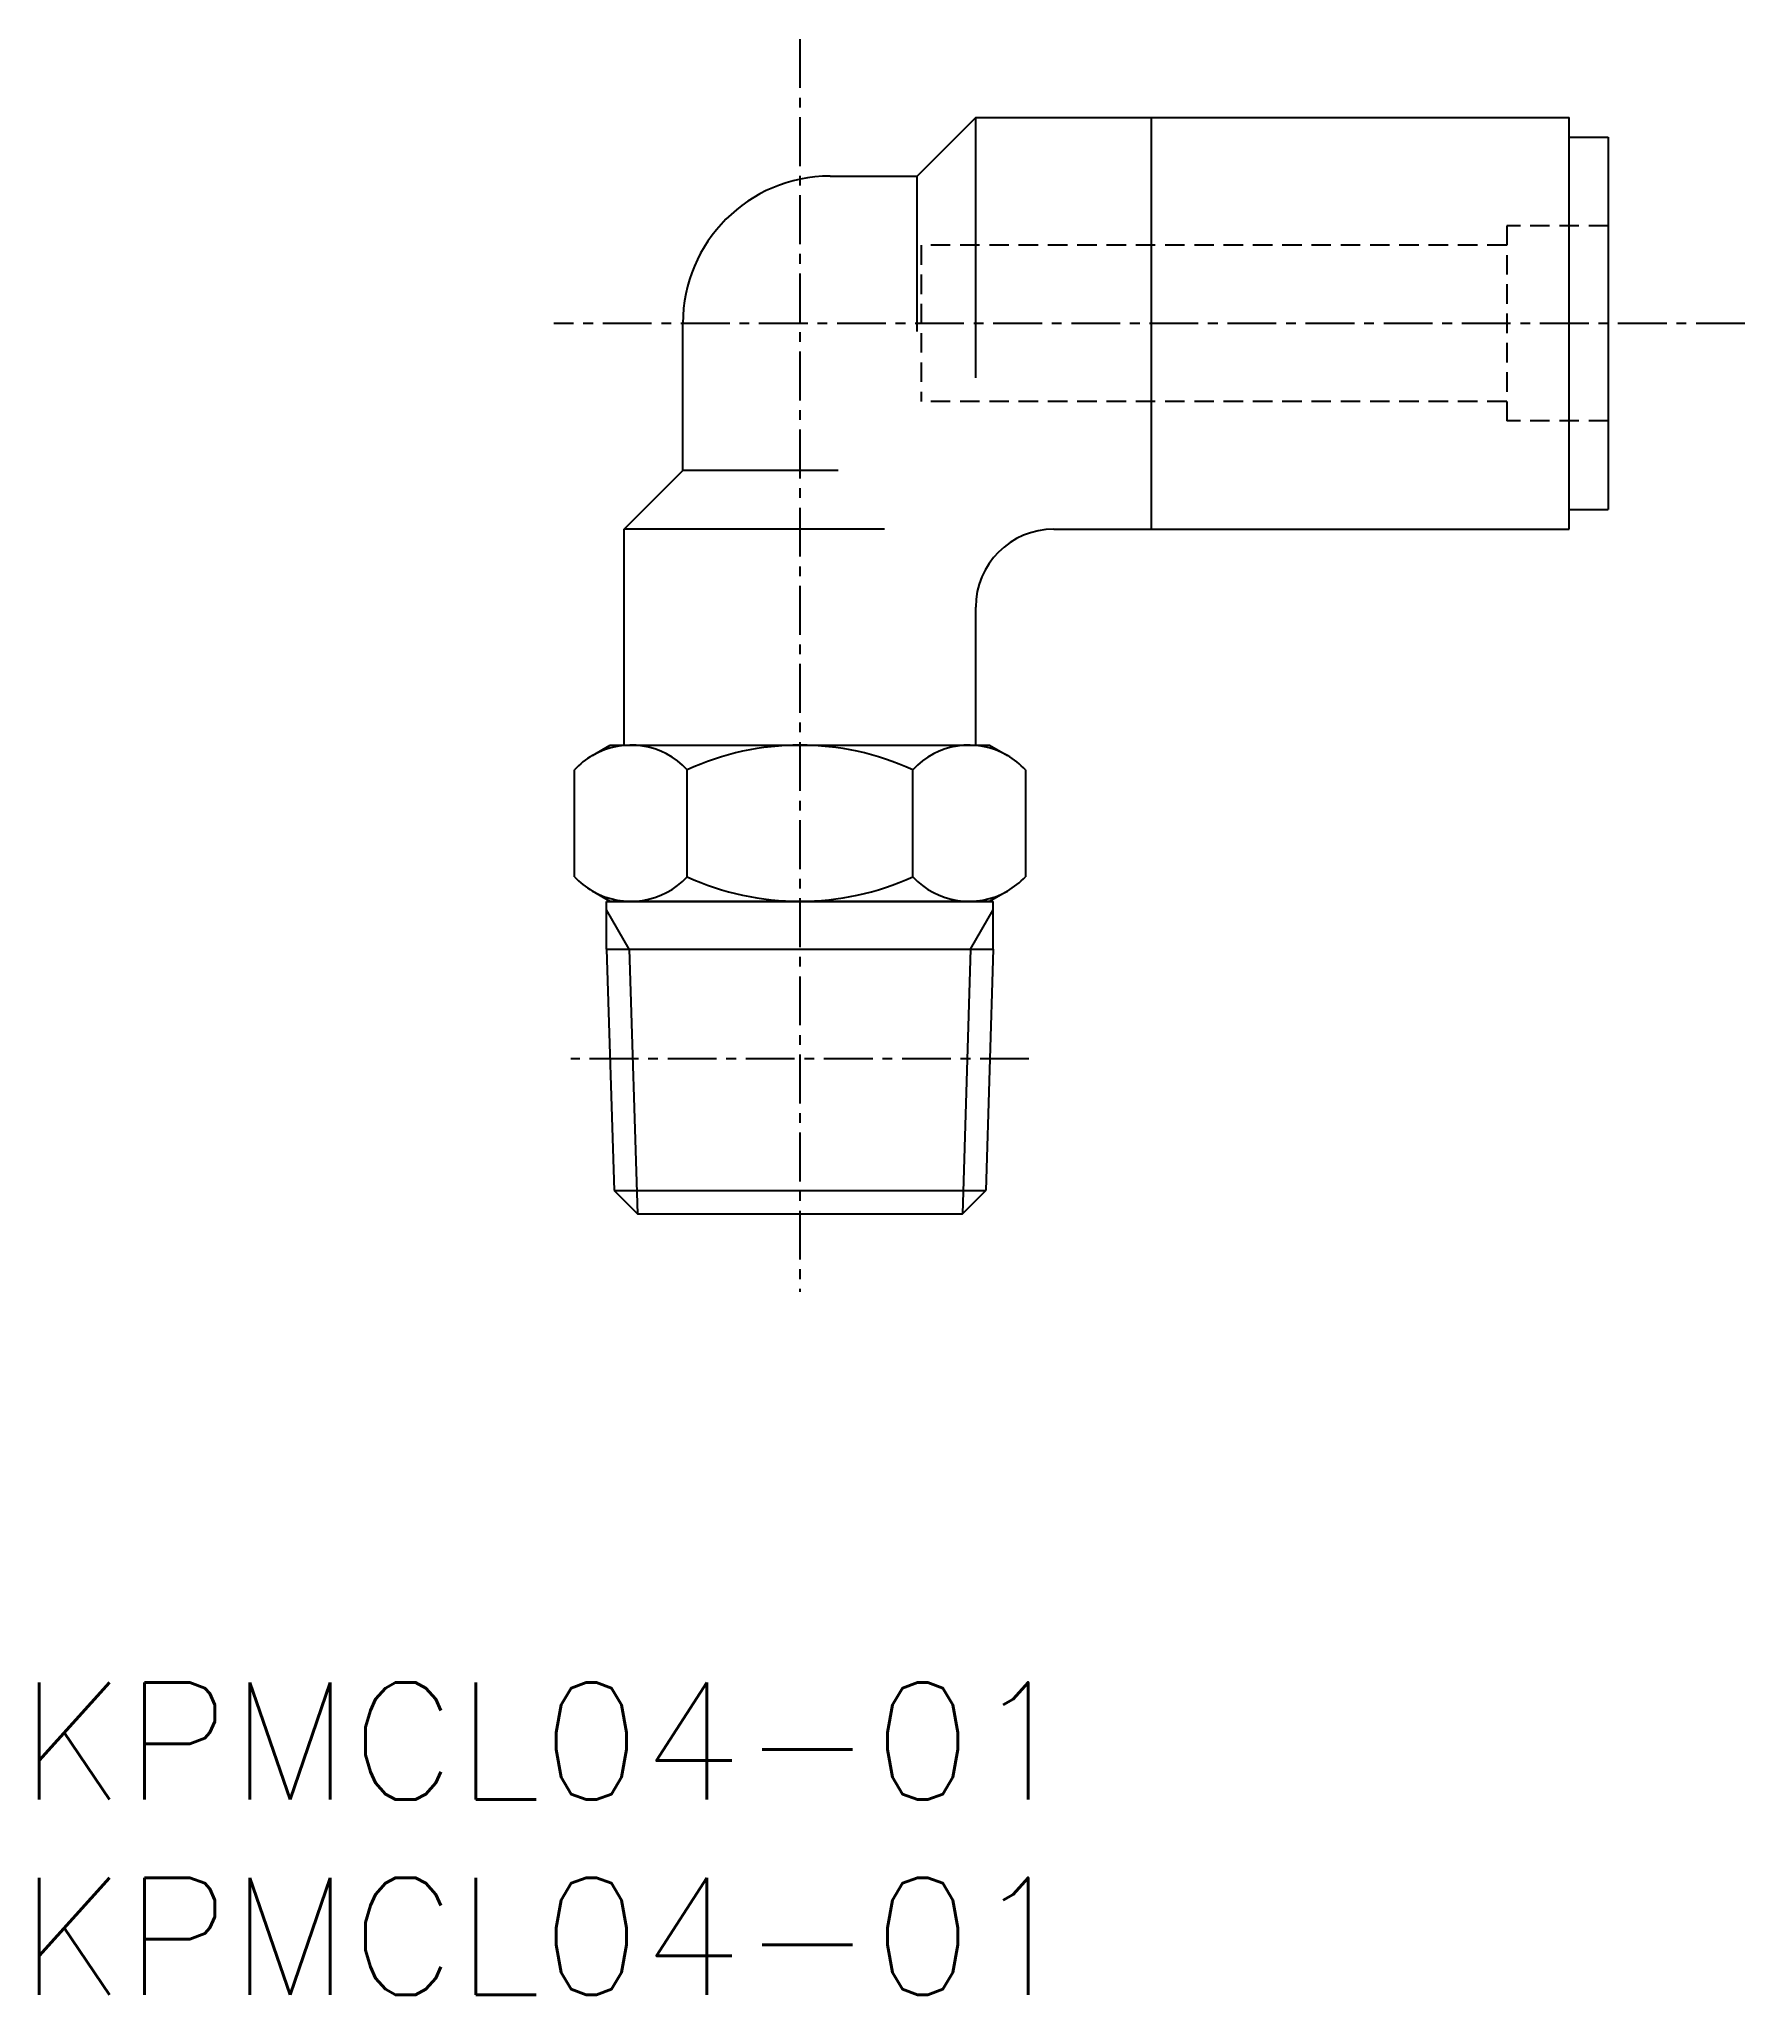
# Model space of a CAD drawing. Extents: x 0.5 to 44.2, y 0 to 50.1.
import ezdxf

# ---------------------------------------------------------------- set-up
doc = ezdxf.new("R2010")
doc.units = 0
doc.linetypes.add('CENTER', pattern=[2, 1.25, -0.25, 0.25, -0.25])
doc.linetypes.add('DASHED', pattern=[0.75, 0.5, -0.25])
doc.layers.get('0').update_dxf_attribs({"linetype": 'CONTINUOUS'})
doc.layers.add('CENTER', color=1, linetype='CENTER')
doc.styles.get("Standard").update_dxf_attribs({"font": 'txt.shx'})

# ---------------------------------------------------------------- blocks, each defined once
blk = doc.blocks.new('*U7')
at = {"color": 7, "linetype": 'CONTINUOUS'}
blk.add_text('KPMCL04-01', height=3, dxfattribs=at).set_placement((0, 0))
blk = doc.blocks.new('*U8')
at = {"color": 7, "linetype": 'CONTINUOUS'}
blk.add_text('KPMCL04-01', height=3, dxfattribs=at).set_placement((0, 5))

msp = doc.modelspace()

# ---------------------------------------------------------------- linework, layer by layer
at = {"color": 7, "linetype": 'CONTINUOUS'}
for p, q in [((24.5, 48.07), (23, 46.57)), ((24.5, 48.07), (39.7, 48.07)), ((24.5, 41.404), (24.5, 48.07)), ((29, 37.53), (29, 48.07)), ((39.7, 37.53), (39.7, 48.07)), ((39.7, 47.57), (40.7, 47.57)), ((40.7, 47.57), (40.7, 38.03)), ((20.77, 46.57), (23, 46.57)), ((23, 42.589), (23, 46.57)), ((17, 39.03), (17, 42.8)), ((15.5, 37.53), (17, 39.03)), ((20.981, 39.03), (17, 39.03)), ((39.7, 38.03), (40.7, 38.03)), ((15.5, 32), (15.5, 37.53)), ((22.166, 37.53), (15.5, 37.53)), ((26.5, 37.53), (39.7, 37.53)), ((24.5, 32), (24.5, 35.53)), ((14.687, 31.737), (15.143, 32)), ((15.143, 32), (24.857, 32)), ((24.857, 32), (25.313, 31.737)), ((14.226, 28.632), (14.226, 31.368)), ((17.113, 28.632), (17.113, 31.368)), ((22.887, 28.632), (22.887, 31.368)), ((25.774, 31.368), (25.774, 28.632)), ((15.143, 28), (14.687, 28.263)), ((25.313, 28.263), (24.857, 28)), ((15.048, 28), (24.952, 28)), ((15.048, 26.777), (15.048, 28)), ((24.857, 28), (15.143, 28)), ((24.952, 26.777), (24.952, 28)), ((15.048, 26.777), (24.952, 26.777)), ((15.048, 26.777), (15.241, 20.6)), ((24.952, 26.777), (24.759, 20.6)), ((15.241, 20.6), (15.841, 20)), ((15.241, 20.6), (24.759, 20.6)), ((24.159, 20), (24.759, 20.6)), ((15.841, 20), (24.159, 20))]:
    msp.add_line(p, q, dxfattribs=at)
at = {"color": 3, "linetype": 'DASHED'}
for p, q in [((40.7, 45.3), (38.1, 45.3)), ((38.1, 45.3), (38.1, 40.3)), ((38.1, 44.8), (23.1, 44.8)), ((23.1, 44.8), (23.1, 40.8)), ((38.1, 40.8), (23.1, 40.8)), ((40.7, 40.3), (38.1, 40.3))]:
    msp.add_line(p, q, dxfattribs=at)
at = {"color": 3, "linetype": 'CONTINUOUS'}
for p, q in [((15.629, 26.777), (15.048, 27.784)), ((24.371, 26.777), (24.952, 27.784)), ((15.629, 26.777), (15.841, 20)), ((24.371, 26.777), (24.159, 20))]:
    msp.add_line(p, q, dxfattribs=at)
at = {"color": 7, "linetype": 'CONTINUOUS'}
for centre, radius, start, end in [((20.77, 42.8), 3.77, 90, 180), ((26.5, 35.53), 2, 90, 180), ((15.67, 30.035), 1.965, 120, 137.2656), ((15.67, 30.035), 1.965, 42.7344, 120), ((20, 25.087), 6.913, 65.318, 114.682), ((24.33, 30.035), 1.965, 60, 137.2656), ((24.33, 30.035), 1.965, 42.7344, 60), ((15.67, 29.965), 1.965, 222.7344, 240), ((15.67, 29.965), 1.965, 240, 317.2656), ((20, 34.913), 6.913, 245.318, 294.682), ((24.33, 29.965), 1.965, 222.7344, 300), ((24.33, 29.965), 1.965, 300, 317.2656)]:
    msp.add_arc(centre, radius, start, end, dxfattribs=at)
at = {"layer": 'CENTER', "color": 1, "linetype": 'CENTER'}
for p, q in [((20, 50.078), (20, 18)), ((44.2, 42.8), (13.697, 42.8)), ((25.864, 23.97), (14.136, 23.97))]:
    msp.add_line(p, q, dxfattribs=at)

# ---------------------------------------------------------------- block references
at = {"color": 7, "linetype": 'CONTINUOUS'}
for name in ['*U8', '*U7']:
    msp.add_blockref(name, (0, 0), dxfattribs=at)

doc.saveas('drawing.dxf')
